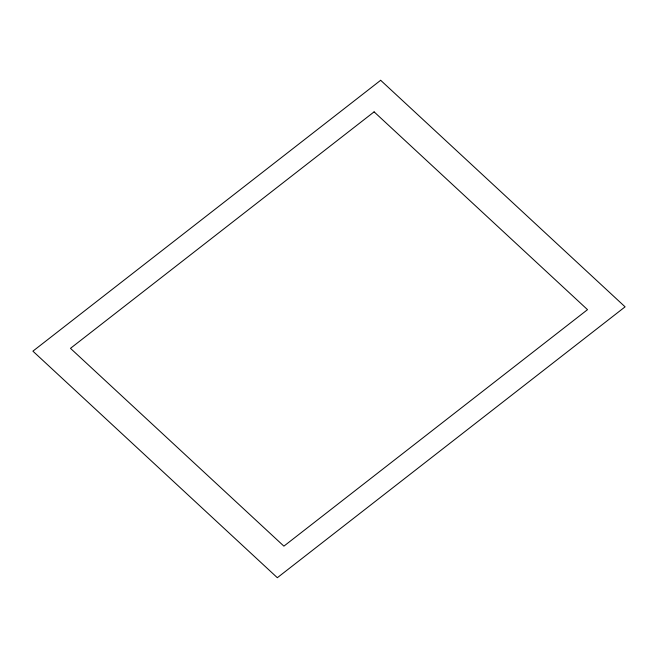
<?xml version="1.0" encoding="UTF-8"?>
<svg xmlns="http://www.w3.org/2000/svg" width="658" height="658" viewBox="0 0 658 658"><rect width="100%" height="100%" fill="white"/><g stroke="black" fill="none" stroke-linecap="round" stroke-linejoin="round"><path stroke-width="0.99" d="M380.661 80.292L32.9 351.158L277.339 577.708L625.1 306.842L380.661 80.292M374.106 111.86L70.48 348.345L283.894 546.14L587.52 309.655L374.106 111.86"/></g></svg>
